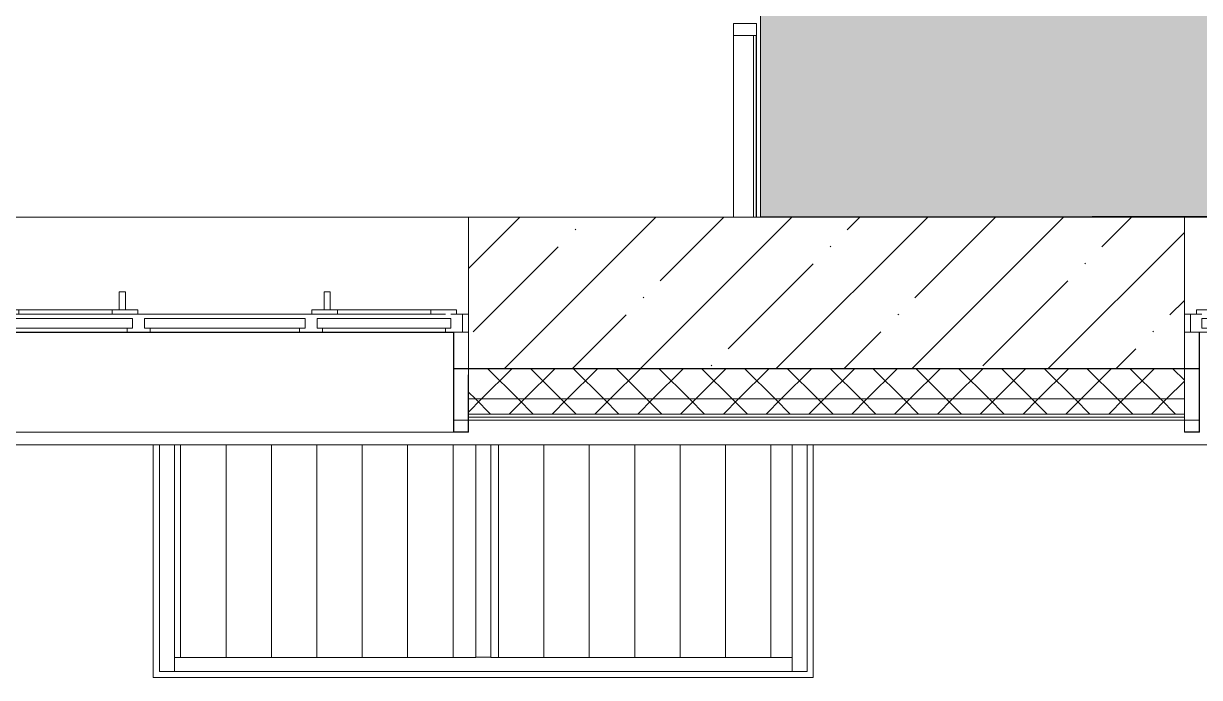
# Model space of a CAD drawing. Header units: millimetres. Extents: x -515342 to 330399, y -224905 to 507333.
# Drawn here: x -304569 to -300684, y -34144 to -31984 of the extents above; entities that cross this region are included whole.
import ezdxf

# ---------------------------------------------------------------- set-up
doc = ezdxf.new("R2010")
doc.units = ezdxf.units.MM
doc.layers.get('0').update_dxf_attribs({"lineweight": 0})
for name, color, linetype, lineweight in [('_ Окна', 7, 'Continuous', 0), ('Витраж', 7, 'Continuous', 0), ('Ограждение', 7, 'Continuous', 0), ('Окна', 7, 'Continuous', 0), ('Панели витража', 7, 'Continuous', 0), ('Стены внутренние', 7, 'Continuous', 0), ('Стены наружные', 7, 'Continuous', 0), ('Стены несущие', 7, 'Continuous', 0), ('Стены отделка', 7, 'Continuous', 0), ('Стены штриховка', 7, 'Continuous', 0), ('экспертиза условные обозначения', 1, 'Continuous', 0)]:
    doc.layers.add(name, color=color, linetype=linetype, lineweight=lineweight)
pattern_1 = [(45, (0, 0), (-70.71068, 70.71068), []), (135, (0, 0), (-70.71068, -70.71068), [])]
pattern_2 = [(90, (0, 315.64), (-150, 9e-15), [])]

# ---------------------------------------------------------------- blocks, each defined once
blk = doc.blocks.new('Окно_ПВХ_3Створки_1Фрамуга-верх - АР_Окно_ОП_1820_h_х2370_3ст2фр-в-9801112-О_АР_П_1_0_000_План 1 этажа')
at = {"layer": '_ Окна'}
for p, q in [((-1129, 130), (-1205, 130)), ((-1205, 130), (-1205, 70)), ((-1185, 70), (-1185, 130)), ((-1129, 116), (-1129, 130)), ((-647, 130), (-723, 130)), ((-723, 130), (-723, 116)), ((-647, 116), (-647, 130)), ((723, 130), (647, 130)), ((647, 130), (647, 116)), ((723, 116), (723, 130)), ((1129, 130), (1129, 116)), ((1205, 130), (1129, 130)), ((1185, 70), (1185, 130)), ((1205, 70), (1205, 130)), ((-1147, 84), (-1147, 116)), ((-1147, 116), (-1129, 116)), ((-705, 84), (-1147, 84)), ((-723, 116), (-1129, 116)), ((-723, 116), (-705, 116)), ((-705, 116), (-705, 84)), ((-665, 84), (-665, 116)), ((-665, 116), (-647, 116)), ((665, 84), (-665, 84)), ((647, 116), (-647, 116)), ((647, 116), (665, 116)), ((665, 116), (665, 84)), ((705, 84), (705, 116)), ((705, 116), (723, 116)), ((1147, 84), (705, 84)), ((1129, 116), (723, 116)), ((1129, 116), (1147, 116)), ((1147, 116), (1147, 84)), ((-1205, 70), (-1147, 70)), ((-1165, 56), (-1165, 70)), ((-1080, 56), (-1165, 56)), ((-1080, 70), (-1080, 56)), ((-772, 70), (-772, 56)), ((-687, 56), (-772, 56)), ((-705, 70), (-665, 70)), ((-687, 70), (-687, 56)), ((665, 70), (705, 70)), ((687, 56), (687, 70)), ((772, 56), (687, 56)), ((772, 70), (772, 56)), ((1080, 70), (1080, 56)), ((1165, 56), (1080, 56)), ((1147, 70), (1205, 70)), ((1165, 70), (1165, 56))]:
    blk.add_line(p, q, dxfattribs=at)
at = {"layer": 'Окна'}
for p, q in [((-1129, 130), (-723, 130)), ((-647, 130), (647, 130)), ((723, 130), (1129, 130)), ((-705, 70), (-1129, 70)), ((-772, 56), (-1080, 56)), ((-748.5, -4), (-748.5, 56)), ((-728.5, 56), (-728.5, -4)), ((665, 70), (-665, 70)), ((1129, 70), (705, 70)), ((728.5, -4), (728.5, 56)), ((748.5, 56), (748.5, -4)), ((1080, 56), (772, 56)), ((-728.5, -4), (-748.5, -4)), ((748.5, -4), (728.5, -4))]:
    blk.add_line(p, q, dxfattribs=at)
blk = doc.blocks.new('Окно_ПВХ_3Створки_1Фрамуга-верх - АР_Окно_ОП_1820_h_х1570_3ст2фр-в-9695280-О_АР_П_1_0_000_План 1 этажа')
at = {"layer": '_ Окна'}
for p, q in [((-729, 130), (-805, 130)), ((-805, 130), (-805, 70)), ((-785, 70), (-785, 130)), ((-729, 116), (-729, 130)), ((-247, 130), (-323, 130)), ((-323, 130), (-323, 116)), ((-247, 116), (-247, 130)), ((323, 130), (247, 130)), ((247, 130), (247, 116)), ((323, 116), (323, 130)), ((729, 130), (729, 116)), ((805, 130), (729, 130)), ((785, 70), (785, 130)), ((805, 70), (805, 130)), ((-747, 84), (-747, 116)), ((-747, 116), (-729, 116)), ((-305, 84), (-747, 84)), ((-323, 116), (-729, 116)), ((-323, 116), (-305, 116)), ((-305, 116), (-305, 84)), ((-265, 84), (-265, 116)), ((-265, 116), (-247, 116)), ((265, 84), (-265, 84)), ((247, 116), (-247, 116)), ((247, 116), (265, 116)), ((265, 116), (265, 84)), ((305, 84), (305, 116)), ((305, 116), (323, 116)), ((747, 84), (305, 84)), ((729, 116), (323, 116)), ((729, 116), (747, 116)), ((747, 116), (747, 84)), ((-805, 70), (-747, 70)), ((-765, 56), (-765, 70)), ((-680, 56), (-765, 56)), ((-680, 70), (-680, 56)), ((-372, 70), (-372, 56)), ((-287, 56), (-372, 56)), ((-305, 70), (-265, 70)), ((-287, 70), (-287, 56)), ((265, 70), (305, 70)), ((287, 56), (287, 70)), ((372, 56), (287, 56)), ((372, 70), (372, 56)), ((680, 70), (680, 56)), ((765, 56), (680, 56)), ((747, 70), (805, 70)), ((765, 70), (765, 56))]:
    blk.add_line(p, q, dxfattribs=at)
at = {"layer": 'Окна'}
for p, q in [((-729, 130), (-323, 130)), ((-247, 130), (247, 130)), ((323, 130), (729, 130)), ((-305, 70), (-729, 70)), ((-372, 56), (-680, 56)), ((-348.5, -4), (-348.5, 56)), ((-328.5, 56), (-328.5, -4)), ((265, 70), (-265, 70)), ((729, 70), (305, 70)), ((328.5, -4), (328.5, 56)), ((348.5, 56), (348.5, -4)), ((680, 56), (372, 56)), ((-328.5, -4), (-348.5, -4)), ((348.5, -4), (328.5, -4))]:
    blk.add_line(p, q, dxfattribs=at)
blk = doc.blocks.new('Прямоугольный импост - АР_Откос_Металлический_50х330 Коричневый Правый-9899914-О_АР_П_1_0_000_План 1 этажа')
at = {"layer": 'Витраж', "lineweight": 18}
for p, q in [((-50, -40), (-50, 290)), ((-50, 290), (-49, 290)), ((-49, 290), (-49, -39)), ((-1, -39), (-1, 150)), ((-1, 150), (0, 150)), ((0, 150), (0, -40)), ((0, -40), (-50, -40)), ((-49, -39), (-1, -39))]:
    blk.add_line(p, q, dxfattribs=at)
blk = doc.blocks.new('Прямоугольный импост - АР_Откос_Металлический_50х330 Белый Левый-V32-О_АР_П_1_0_000_План 1 этажа')
at = {"layer": 'Витраж'}
for p, q in [((83984.6, 2594.9), (82474.6, 2594.9)), ((82474.6, 2264.9), (83984.6, 2264.9))]:
    blk.add_line(p, q, dxfattribs=at)
blk = doc.blocks.new('Прямоугольный импост - АР_Откос_Металлический_50х330 Белый Левый-V34-О_АР_П_1_0_000_План 1 этажа')
at = {"layer": 'Витраж', "lineweight": 18}
for p, q in [((-50, 290), (-50, -40)), ((-49, 290), (-50, 290)), ((-49, -39), (-49, 290)), ((0, 150), (-1, 150)), ((-1, 150), (-1, -39)), ((0, -40), (0, 150)), ((-50, -40), (0, -40)), ((-1, -39), (-49, -39))]:
    blk.add_line(p, q, dxfattribs=at)
blk = doc.blocks.new('Ограждение - Ограждение-9978475-О_АР_П_1_0_000_План 1 этажа')
at = {"layer": 'Ограждение'}
blk.add_line((79872.6, 2223), (61050, 2223), dxfattribs=at)
blk = doc.blocks.new('Системная панель - АР_ПанельВитража_Монолитный поликарбонат 6мм-V179-О_АР_П_1_0_000_План 1 этажа')
at = {"layer": 'Панели витража'}
h = blk.add_hatch(dxfattribs=at)
h.set_pattern_fill('FP_69', color=256, style=0, pattern_type=2)
h.set_pattern_definition(pattern_2)
h.paths.add_polyline_path([(70683.1, 1521), (71678.1, 1521), (71678.1, 2223), (70683.1, 2223), (70683.1, 1916.2)])
for p, q in [((70683.1, 2223), (70683.1, 1521)), ((71678.1, 1521), (71678.1, 2223)), ((70683.1, 1521), (71678.1, 1521))]:
    blk.add_line(p, q, dxfattribs=at)
blk = doc.blocks.new('Прямоугольный импост - АР_Импост_50х50 _труба_-10238076-О_АР_П_1_0_000_План 1 этажа')
at = {"layer": 'Витраж'}
for p, q in [((18736.4, 16859), (18736.4, 16905)), ((19756.4, 16905), (18736.4, 16905)), ((19756.4, 16857.4), (19731.4, 16857.4))]:
    blk.add_line(p, q, dxfattribs=at)
blk = doc.blocks.new('Прямоугольный импост - АР_Импост_50х50 _труба_-10238183-О_АР_П_1_0_000_План 1 этажа')
at = {"layer": 'Витраж'}
for p, q in [((20776.4, 16905), (20826.4, 16905)), ((20776.4, 16859), (20776.4, 16905)), ((20826.4, 16157), (20826.4, 16905))]:
    blk.add_line(p, q, dxfattribs=at)
blk = doc.blocks.new('Прямоугольный импост - АР_Импост_50х50 _труба_-10238184-О_АР_П_1_0_000_План 1 этажа')
at = {"layer": 'Витраж'}
for p, q in [((18686.4, 16905), (18736.4, 16905)), ((18686.4, 16905), (18686.4, 16157)), ((18736.4, 16905), (18736.4, 16859))]:
    blk.add_line(p, q, dxfattribs=at)
blk = doc.blocks.new('Системная панель - АР_ПанельВитража_Монолитный поликарбонат 6мм-V180-О_АР_П_1_0_000_План 1 этажа')
at = {"layer": 'Панели витража'}
h = blk.add_hatch(dxfattribs=at)
h.set_pattern_fill('FP_69', color=256, style=0, pattern_type=2)
h.set_pattern_definition(pattern_2)
h.paths.add_polyline_path([(71728.1, 1521), (72723.1, 1521), (72723.1, 2223), (71728.1, 2223), (71728.1, 1916.2)])
for p, q in [((71728.1, 2223), (71728.1, 1521)), ((72723.1, 1521), (72723.1, 2223)), ((71728.1, 1521), (72723.1, 1521))]:
    blk.add_line(p, q, dxfattribs=at)
blk = doc.blocks.new('Прямоугольный импост - АР_Импост_50х50 _труба_-10238080-О_АР_П_1_0_000_План 1 этажа')
at = {"layer": 'Витраж'}
for p, q in [((20776.4, 16905), (19756.4, 16905)), ((20776.4, 16905), (20776.4, 16859)), ((19781.4, 16857.4), (19756.4, 16857.4))]:
    blk.add_line(p, q, dxfattribs=at)
blk = doc.blocks.new('Прямоугольный импост - АР_Импост_50х50 _труба_-10238181-О_АР_П_1_0_000_План 1 этажа')
at = {"layer": 'Витраж'}
blk.add_line((19731.4, 16857.4), (19781.4, 16857.4), dxfattribs=at)
blk = doc.blocks.new('СД_Люблино_Фасады_rvt-1-О_АР_П_1_0_000_План 1 этажа')
at = {"layer": 'Стены внутренние'}
h = blk.add_hatch(dxfattribs=at)
h.set_pattern_fill('FP_1', color=256, style=0, pattern_type=2)
h.set_pattern_definition([(45, (0, 0), (-224.5064, 224.5064), []), (45, (224.5, 0), (-224.5064, 224.5064), [396.875, -79.375, 3.353, -76.022])])
h.paths.add_polyline_path([(80024.6, 2475), (82424.6, 2475), (82424.6, 2975), (80024.6, 2975), (80024.6, 2595)])
h.paths.add_polyline_path([(84034.6, 2475), (85825, 2475), (85825, 2975), (84034.6, 2975), (84034.6, 2595)])
h.paths.add_polyline_path([(77241.8, 2475), (77614.6, 2475), (77614.6, 2975), (76428.8, 2975), (76428.8, 2475)])
h.paths.add_polyline_path([(71654.3, 2475), (74018.8, 2475), (74018.8, 2975), (71654.3, 2975), (71654.3, 2595)])
h.paths.add_polyline_path([(70044.3, 2475), (70044.3, 2975), (68833.2, 2975), (68833.2, 2475), (69547.1, 2475)])
h.paths.add_polyline_path([(66581.6, 2475), (67223.2, 2475), (67223.2, 2975), (66055, 2975), (66055, 2475)])
h.paths.add_polyline_path([(63916.6, 2475), (64445, 2475), (64445, 2975), (63279.5, 2975), (63279.5, 2475)])
h.paths.add_polyline_path([(59655, 2475), (61669.5, 2475), (61669.5, 2975), (59655, 2974.9)])
at = {"layer": 'Стены наружные'}
h = blk.add_hatch(dxfattribs=at)
h.set_pattern_fill('FP_10', color=256, style=0, pattern_type=2)
h.set_pattern_definition(pattern_1)
h.paths.add_polyline_path([(71654.3, 2374.9), (74018.8, 2374.9), (74018.8, 2474.9), (71654.3, 2474.9), (71654.3, 2460.4)])
h.paths.add_polyline_path([(77614.6, 2374.9), (77614.6, 2474.9), (76428.8, 2474.9), (76428.8, 2374.9), (77241.8, 2374.9)])
h.paths.add_polyline_path([(63279.5, 2374.9), (64445, 2374.9), (64445, 2474.9), (63279.5, 2474.9), (63279.5, 2460.4)])
h.paths.add_polyline_path([(60363.2, 2374.9), (61669.5, 2374.9), (61669.5, 2474.9), (60325, 2474.9), (60325, 2374.9)])
h.paths.add_polyline_path([(66581.6, 2374.9), (67223.2, 2374.9), (67223.2, 2474.9), (66055, 2474.9), (66055, 2374.9)])
h.paths.add_polyline_path([(60265, 2374.9), (60315, 2374.9), (60315, 2474.9), (60165, 2474.9), (60165, 2374.9)])
h.paths.add_polyline_path([(70044.3, 2374.9), (70044.3, 2474.9), (68833.2, 2474.9), (68833.2, 2374.9), (69246.7, 2374.9)])
h = blk.add_hatch(dxfattribs=at)
h.set_pattern_fill('FP_10', color=256, style=0, pattern_type=2)
h.set_pattern_definition(pattern_1)
h.paths.add_polyline_path([(77241.8, 2324.9), (77614.6, 2324.9), (77614.6, 2374.9), (76428.8, 2374.9), (76428.8, 2324.9)])
h.paths.add_polyline_path([(63279.5, 2324.9), (64445, 2324.9), (64445, 2374.9), (63279.5, 2374.9)])
h.paths.add_polyline_path([(73688.4, 2324.9), (74018.8, 2324.9), (74018.8, 2374.9), (71654.3, 2374.9), (71654.3, 2324.9), (71911.7, 2324.9)])
h.paths.add_polyline_path([(66055, 2324.9), (67223.2, 2324.9), (67223.2, 2374.9), (66055, 2374.9)])
h.paths.add_polyline_path([(68833.2, 2324.9), (70044.3, 2324.9), (70044.3, 2374.9), (68833.2, 2374.9)])
h.paths.add_polyline_path([(60325, 2324.9), (61669.5, 2324.9), (61669.5, 2374.9), (60325, 2374.9)])
h.paths.add_polyline_path([(60265, 2324.9), (60315, 2324.9), (60315, 2374.9), (60265, 2374.9)])
at = {"layer": 'Стены внутренние'}
for p, q in [((70044.3, 2975), (71654.3, 2975)), ((74018.8, 2975), (76428.8, 2975)), ((71654.3, 2475), (71605.3, 2475)), ((74067.8, 2475), (74018.8, 2475)), ((71653.5, 2304.9), (71605.1, 2304.9)), ((74067.9, 2304.9), (74019.6, 2304.9)), ((70613.1, 1475), (70613.1, 2223)), ((72793.1, 2223), (72793.1, 1475)), ((70613.1, 1475), (70613.1, 1455)), ((72793.1, 1455), (70613.1, 1455)), ((72793.1, 1455), (72793.1, 1475))]:
    blk.add_line(p, q, dxfattribs=at)
at = {"layer": 'Стены наружные'}
for p, q in [((71605.3, 2474.9), (71654.3, 2474.9)), ((74018.8, 2474.9), (74067.8, 2474.9))]:
    blk.add_line(p, q, dxfattribs=at)
at = {"layer": 'Стены несущие'}
for p, q in [((74018.8, 2975), (71654.3, 2975)), ((71654.3, 2975), (71654.3, 2655)), ((74018.8, 2655), (74018.8, 2975)), ((71654.3, 2595), (71654.3, 2475)), ((74018.8, 2475), (74018.8, 2595)), ((71654.3, 2475), (74018.8, 2475))]:
    blk.add_line(p, q, dxfattribs=at)
at = {"layer": 'Стены отделка', "lineweight": 9}
for p, q in [((74018.8, 2474.9), (71654.3, 2474.9)), ((71654.3, 2474.9), (71654.3, 2374.9)), ((74018.8, 2374.9), (74018.8, 2474.9)), ((71654.3, 2374.9), (71654.3, 2324.9)), ((74018.8, 2324.9), (74018.8, 2374.9)), ((71654.3, 2324.9), (71654.3, 2314.9)), ((71654.3, 2314.9), (71654.3, 2304.9)), ((71654.3, 2304.9), (74018.8, 2304.9)), ((74018.8, 2314.9), (74018.8, 2324.9)), ((74018.8, 2304.9), (74018.8, 2314.9))]:
    blk.add_line(p, q, dxfattribs=at)
at = {"layer": 'Стены штриховка'}
for p, q in [((71654.3, 2374.9), (74018.8, 2374.9)), ((71654.3, 2324.9), (74018.8, 2324.9)), ((74018.8, 2324.9), (71654.3, 2324.9)), ((71654.3, 2314.9), (74018.8, 2314.9))]:
    blk.add_line(p, q, dxfattribs=at)
at = {"layer": 'Витраж', "lineweight": 9}
for name, p in [('Прямоугольный импост - АР_Откос_Металлический_50х330 Белый Левый-V32-О_АР_П_1_0_000_План 1 этажа', (-12380.4, 0)), ('Прямоугольный импост - АР_Откос_Металлический_50х330 Белый Левый-V34-О_АР_П_1_0_000_План 1 этажа', (71654.3, 2304.9))]:
    blk.add_blockref(name, p, dxfattribs=at)
at = {"layer": 'Витраж', "lineweight": 9, "extrusion": (0, 0, -1)}
blk.add_blockref('Прямоугольный импост - АР_Откос_Металлический_50х330 Коричневый Правый-9899914-О_АР_П_1_0_000_План 1 этажа', (-74018.8, 2304.9), dxfattribs=at)
at = {"layer": 'Витраж', "lineweight": 9, "rotation": 180}
for name in ['Прямоугольный импост - АР_Импост_50х50 _труба_-10238183-О_АР_П_1_0_000_План 1 этажа', 'Прямоугольный импост - АР_Импост_50х50 _труба_-10238184-О_АР_П_1_0_000_План 1 этажа', 'Прямоугольный импост - АР_Импост_50х50 _труба_-10238080-О_АР_П_1_0_000_План 1 этажа', 'Прямоугольный импост - АР_Импост_50х50 _труба_-10238181-О_АР_П_1_0_000_План 1 этажа', 'Прямоугольный импост - АР_Импост_50х50 _труба_-10238076-О_АР_П_1_0_000_План 1 этажа']:
    blk.add_blockref(name, (91459.4, 18380), dxfattribs=at)
at = {"layer": 'Ограждение', "lineweight": 9}
blk.add_blockref('Ограждение - Ограждение-9978475-О_АР_П_1_0_000_План 1 этажа', (0, 0), dxfattribs=at)
at = {"layer": 'Окна', "lineweight": 9, "rotation": 180}
for name, p in [('Окно_ПВХ_3Створки_1Фрамуга-верх - АР_Окно_ОП_1820_h_х1570_3ст2фр-в-9695280-О_АР_П_1_0_000_План 1 этажа', (70849.3, 2725)), ('Окно_ПВХ_3Створки_1Фрамуга-верх - АР_Окно_ОП_1820_h_х2370_3ст2фр-в-9801112-О_АР_П_1_0_000_План 1 этажа', (75223.8, 2725))]:
    blk.add_blockref(name, p, dxfattribs=at)
at = {"layer": 'Панели витража', "lineweight": 9}
for name in ['Системная панель - АР_ПанельВитража_Монолитный поликарбонат 6мм-V179-О_АР_П_1_0_000_План 1 этажа', 'Системная панель - АР_ПанельВитража_Монолитный поликарбонат 6мм-V180-О_АР_П_1_0_000_План 1 этажа']:
    blk.add_blockref(name, (0, 0), dxfattribs=at)
blk = doc.blocks.new('Панели_Витраж МП-500_Заполнение - АР_ПанельВитража_МП-500_1 сторона_Стекло триплекс_8мм-10413847-О_АР_П_1_0_000_План 1 этажа')
at = {"layer": 'Панели витража', "lineweight": 18}
for p, q in [((300, -28.5), (-300, -28.5)), ((-300, -28.5), (-300, -36.5)), ((-300, -36.5), (300, -36.5)), ((300, -36.5), (300, -28.5))]:
    blk.add_line(p, q, dxfattribs=at)
blk = doc.blocks.new('Прямоугольный импост - АР_Импост_МП-500_40х75-10413846-О_АР_П_1_0_000_План 1 этажа')
at = {"layer": 'Витраж'}
for p, q in [((72530, 3574.9), (72530, 2975)), ((72605, 3574.9), (72605, 2975))]:
    blk.add_line(p, q, dxfattribs=at)
blk = doc.blocks.new('Прямоугольный импост - АР_Импост_МП-500_40х75-10043992-О_АР_П_1_0_000_План 1 этажа')
at = {"layer": 'Витраж', "lineweight": 18}
for p, q in [((-20, 37.5), (20, 37.5)), ((-20, -37.5), (-20, 37.5)), ((20, 37.5), (20, -37.5)), ((20, -37.5), (-20, -37.5))]:
    blk.add_line(p, q, dxfattribs=at)

msp = doc.modelspace()

# ---------------------------------------------------------------- hatches: boundary and pattern name
at = {"layer": 'экспертиза условные обозначения'}
h = msp.add_hatch(dxfattribs=at)
h.set_pattern_fill('GRASS', color=3, scale=24)
h.set_pattern_definition([(90, (-374753.14, -35598.53), (-431.0523, 431.0523), [114.3, -747.8046]), (45, (-374753.14, -35598.5), (-431.0523, 431.0523), [114.3, -495.3]), (135, (-374753.14, -35598.5), (-431.0523, -431.0523), [114.3, -495.3])])
h.paths.add_polyline_path([(-318658.1427, -27198.5295), (-318308.1427, -27198.5295), (-318308.1427, -26598.5295), (-273318.1427, -26598.5295), (-273318.1427, -29013.5295), (-276943.1427, -29013.5295), (-276943.1427, -29403.5295), (-276173.1427, -29403.5295), (-276173.1427, -32473.5894), (-279060.6037, -32473.5894), (-279032.2134, -29003.5295), (-283878.1427, -29003.5295), (-283878.1427, -32198.5894), (-285248.1427, -32198.5894), (-285248.1427, -29003.5295), (-289153.1427, -29003.5295), (-289153.1427, -28753.7894), (-293372.3527, -28753.7894), (-293372.3527, -32613.5894), (-302134.3783, -32622.5978), (-302134.3783, -28774.0894), (-304358.8783, -28774.0894), (-304358.8783, -28728.5894), (-318308.1427, -28728.5894), (-318308.1427, -28598.5295), (-318658.1427, -28598.5295)])

# ---------------------------------------------------------------- linework, layer by layer
at = {"layer": 'экспертиза условные обозначения', "color": 3}
msp.add_lwpolyline([(-318308.1427, -26598.5295), (-273318.1427, -26598.5295), (-273318.1427, -29013.5295), (-276943.1427, -29013.5295), (-276943.1427, -29403.5295), (-276173.1427, -29403.5295), (-276173.1427, -32473.5894), (-279060.6037, -32473.5894), (-279032.2134, -29003.5295), (-283878.1427, -29003.5295), (-283878.1427, -32198.5894), (-285248.1427, -32198.5894), (-285248.1427, -29003.5295), (-289153.1427, -29003.5295), (-289153.1427, -28753.7894), (-293372.3527, -28753.7894), (-293372.3527, -32613.5894), (-302134.3783, -32622.5978), (-302134.3783, -28774.0894), (-304358.8783, -28774.0894), (-304358.8783, -28728.5894), (-318308.1427, -28728.5894)], dxfattribs=at)

# ---------------------------------------------------------------- block references
msp.add_blockref('СД_Люблино_Фасады_rvt-1-О_АР_П_1_0_000_План 1 этажа', (-374753.1427, -35598.5295))
at = {"layer": 'Витраж', "extrusion": (0, 0, -1), "rotation": 90.00000000000026}
msp.add_blockref('Прямоугольный импост - АР_Импост_МП-500_40х75-10043992-О_АР_П_1_0_000_План 1 этажа', (302185.6423, -32003.5894), dxfattribs=at)
at = {"layer": 'Витраж'}
msp.add_blockref('Прямоугольный импост - АР_Импост_МП-500_40х75-10413846-О_АР_П_1_0_000_План 1 этажа', (-374753.1427, -35598.5295), dxfattribs=at)
at = {"layer": 'Панели витража', "rotation": 89.99999999999977}
msp.add_blockref('Панели_Витраж МП-500_Заполнение - АР_ПанельВитража_МП-500_1 сторона_Стекло триплекс_8мм-10413847-О_АР_П_1_0_000_План 1 этажа', (-302185.6423, -32323.5595), dxfattribs=at)

doc.saveas('drawing.dxf')
